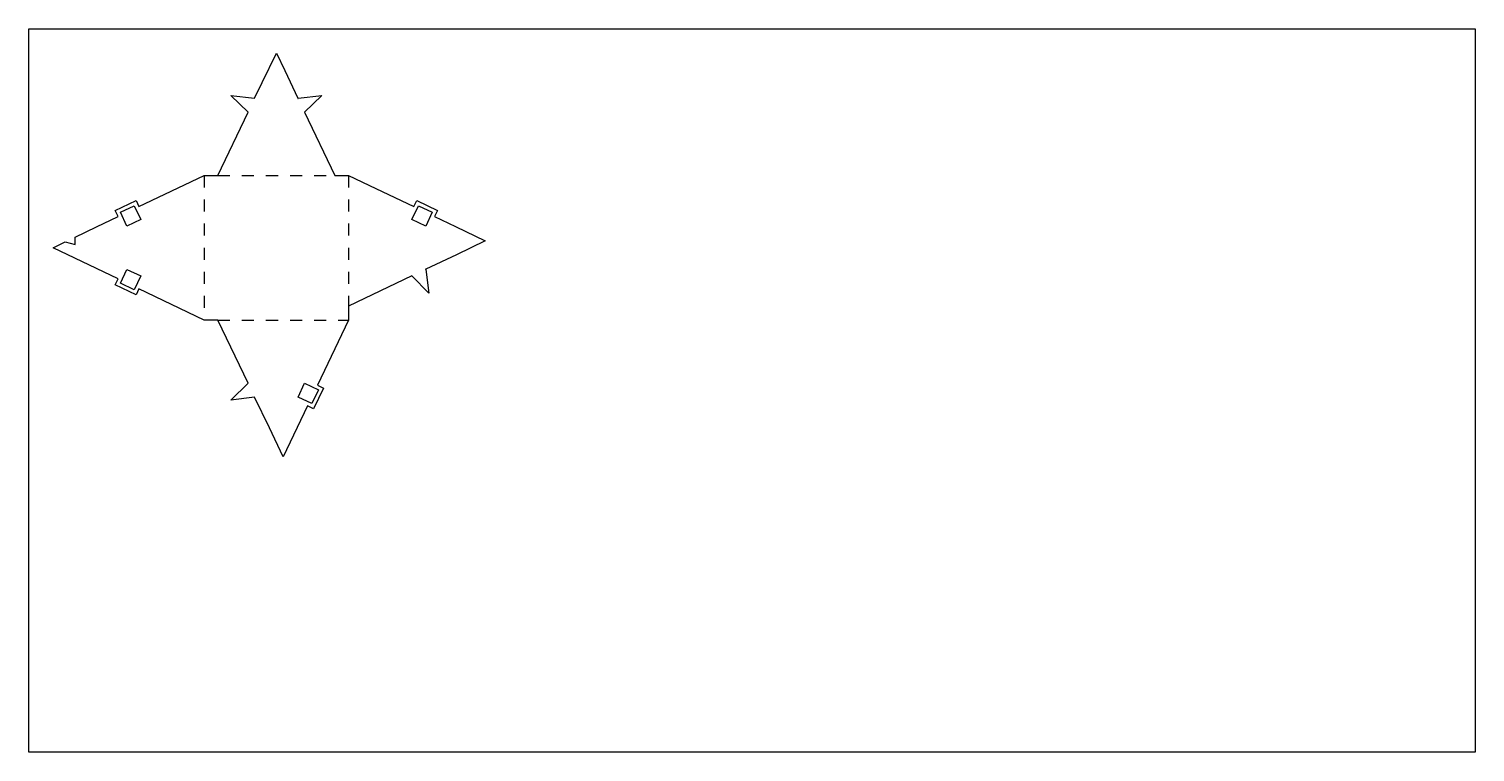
# Model space of a CAD drawing. Header units: metres. Extents: x 0 to 600, y 0 to 300.
import ezdxf

# ---------------------------------------------------------------- set-up
doc = ezdxf.new("R2010")
doc.units = ezdxf.units.M

msp = doc.modelspace()

# ---------------------------------------------------------------- linework, layer by layer
at = {"layer": '1'}
for p, q in [((96.824224, 277.834248), (102.64982, 290)), ((102.64982, 290), (106.125298, 282.742065)), ((106.125298, 282.742065), (111.597609, 271.314087)), ((93.654146, 271.214087), (96.824224, 277.834248)), ((90.911648, 265.486854), (83.723842, 272.448992)), ((83.723842, 272.448992), (93.654146, 271.214087)), ((111.597609, 271.314087), (111.545495, 271.314087)), ((111.545495, 271.314087), (111.545495, 271.114087)), ((111.545495, 271.114087), (111.745495, 271.114087)), ((111.745495, 271.226523), (121.575799, 272.448992)), ((111.745495, 271.114087), (111.745495, 271.226523)), ((121.575799, 272.448992), (114.387993, 265.486854)), ((78.345259, 239.244119), (90.911648, 265.486854)), ((114.387993, 265.486854), (126.954382, 239.244119)), ((45.620335, 226.300993), (72.64982, 239.244119)), ((72.64982, 239.244119), (78.345259, 239.244119)), ((126.954382, 239.244119), (132.64982, 239.244119)), ((132.64982, 239.244119), (143.948742, 233.833606)), ((35.835146, 224.681415), (44.425997, 228.795162)), ((44.425997, 228.795162), (45.620335, 226.300993)), ((143.948742, 233.833606), (159.679305, 226.300993)), ((159.679305, 226.300993), (160.873644, 228.795162)), ((160.873644, 228.795162), (169.464494, 224.681415)), ((28.098076, 217.910421), (37.029485, 222.187246)), ((37.029485, 222.187246), (35.835146, 224.681415)), ((37.952579, 223.935232), (43.679813, 226.67773)), ((40.679852, 218.239793), (37.952579, 223.935232)), ((43.679813, 226.67773), (46.407086, 220.982291)), ((158.892555, 220.982291), (161.619828, 226.67773)), ((161.619828, 226.67773), (167.347061, 223.935232)), ((167.347061, 223.935232), (164.619789, 218.239793)), ((169.464494, 224.681415), (168.270156, 222.187246)), ((168.270156, 222.187246), (176.922742, 218.043936)), ((19.166666, 213.633597), (28.098076, 217.910421)), ((46.407086, 220.982291), (40.679852, 218.239793)), ((164.619789, 218.239793), (158.892555, 220.982291)), ((176.922742, 218.043936), (189.352671, 212.091838)), ((10, 209.244119), (14.989044, 211.633133)), ((14.989044, 211.633133), (19.166666, 210.55008)), ((19.166666, 210.55008), (19.166666, 213.633597)), ((189.352671, 212.091838), (177.339915, 206.339504)), ((37.029485, 196.300993), (10, 209.244119)), ((177.339915, 206.339504), (164.719789, 200.29633)), ((37.952579, 194.553007), (40.679852, 200.248445)), ((40.679852, 200.248445), (46.407086, 197.505947)), ((164.719789, 200.348445), (164.519789, 200.348445)), ((164.519789, 200.348445), (164.519789, 200.148445)), ((164.519789, 200.148445), (164.632224, 200.148445)), ((164.632224, 200.148445), (165.854694, 190.318141)), ((164.719789, 200.29633), (164.719789, 200.348445)), ((35.835146, 193.806823), (37.029485, 196.300993)), ((44.425997, 189.693076), (35.835146, 193.806823)), ((43.679813, 191.810508), (37.952579, 194.553007)), ((46.407086, 197.505947), (43.679813, 191.810508)), ((45.620335, 192.187246), (44.425997, 189.693076)), ((72.64982, 179.244119), (45.620335, 192.187246)), ((158.892555, 197.505947), (132.64982, 184.939557)), ((165.854694, 190.318141), (158.892555, 197.505947)), ((132.64982, 184.939557), (132.64982, 179.244119)), ((78.345259, 179.244119), (72.64982, 179.244119)), ((90.911648, 153.001384), (78.345259, 179.244119)), ((132.64982, 179.244119), (119.706694, 152.214634)), ((83.723842, 146.039246), (90.911648, 153.001384)), ((111.645495, 147.274151), (114.387993, 153.001384)), ((114.387993, 153.001384), (120.083431, 150.274112)), ((120.083431, 150.274112), (117.340933, 144.546878)), ((122.200864, 151.020295), (118.087117, 142.429445)), ((119.706694, 152.214634), (122.200864, 151.020295)), ((93.654146, 147.274151), (83.723842, 146.039246)), ((99.745205, 134.554025), (93.654146, 147.274151)), ((117.340933, 144.546878), (111.645495, 147.274151)), ((115.592947, 143.623784), (105.497539, 122.541268)), ((118.087117, 142.429445), (115.592947, 143.623784)), ((105.497539, 122.541268), (99.745205, 134.554025))]:
    msp.add_line(p, q, dxfattribs=at)
at = {"layer": 'fold-line'}
for p, q in [((72.64982, 239.244119), (72.64982, 234.244119)), ((78.345259, 239.244119), (83.345259, 239.244119)), ((88.345259, 239.244119), (93.345259, 239.244119)), ((98.345259, 239.244119), (103.345259, 239.244119)), ((108.345259, 239.244119), (113.345259, 239.244119)), ((118.345259, 239.244119), (123.345259, 239.244119)), ((132.64982, 239.244119), (132.64982, 234.244119)), ((72.64982, 229.244119), (72.64982, 224.244119)), ((132.64982, 229.244119), (132.64982, 224.244119)), ((72.64982, 219.244119), (72.64982, 214.244119)), ((132.64982, 219.244119), (132.64982, 214.244119)), ((72.64982, 209.244119), (72.64982, 204.244119)), ((132.64982, 209.244119), (132.64982, 204.244119)), ((72.64982, 199.244119), (72.64982, 194.244119)), ((132.64982, 199.244119), (132.64982, 194.244119)), ((72.64982, 189.244119), (72.64982, 184.244119)), ((132.64982, 189.244119), (132.64982, 184.939557)), ((78.345259, 179.244119), (83.345259, 179.244119)), ((88.345259, 179.244119), (93.345259, 179.244119)), ((98.345259, 179.244119), (103.345259, 179.244119)), ((108.345259, 179.244119), (113.345259, 179.244119)), ((118.345259, 179.244119), (123.345259, 179.244119)), ((128.345259, 179.244119), (132.64982, 179.244119))]:
    msp.add_line(p, q, dxfattribs=at)
at = {"layer": 'sheet_boundary'}
for p, q in [((0, 300), (600, 300)), ((0, 0), (0, 300)), ((600, 300), (600, 0)), ((600, 0), (0, 0))]:
    msp.add_line(p, q, dxfattribs=at)

doc.saveas('drawing.dxf')
